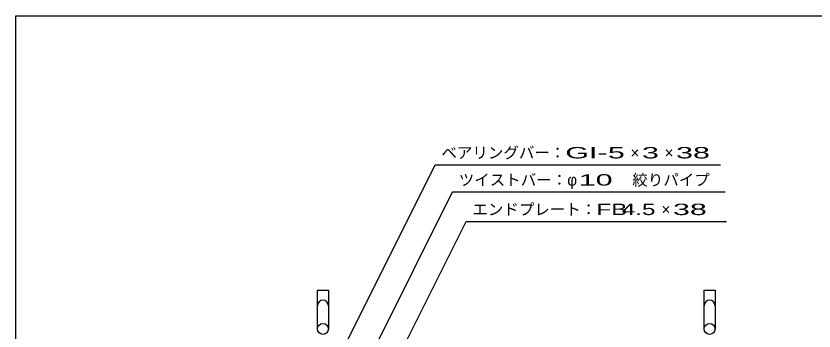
# Model space of a CAD drawing. Units: millimetres, scale not verified. Extents: x -1456 to 1385, y -1026 to 843.
# Drawn here: x -1383 to -353, y 437 to 843 of the extents above; entities that cross this region are included whole.
import ezdxf
from ezdxf.enums import TextEntityAlignment as Align

# ---------------------------------------------------------------- set-up
doc = ezdxf.new("R2010")
doc.units = ezdxf.units.MM
doc.header["$LTSCALE"] = 8
for name, color, linetype, lineweight in [('0_2', 150, 'Continuous', 25), ('19', 6, 'Continuous', 25), ('22', 4, 'Continuous', 25)]:
    doc.layers.add(name, color=color, linetype=linetype, lineweight=lineweight)
doc.styles.add('ベクトル', font='')
doc.styles.get('ベクトル').set_extended_font_data('ベクトル')

msp = doc.modelspace()

# ---------------------------------------------------------------- linework, layer by layer
at = {"layer": '0_2'}
for p, q in [((-1383.2, -917.2), (-1383.2, 842.8)), ((-1383.2, 842.8), (1384.8, 842.8))]:
    msp.add_line(p, q, dxfattribs=at)
at = {"layer": '19'}
for p, q in [((-994, 439.5), (-994, 489.5)), ((-994, 489.5), (-980, 489.5)), ((-980, 489.5), (-980, 439.5)), ((-495, 439.5), (-495, 489.5)), ((-495, 489.5), (-481, 489.5)), ((-481, 489.5), (-481, 439.5))]:
    msp.add_line(p, q, dxfattribs=at)
for centre in [(-987, 439.5), (-488, 439.5)]:
    msp.add_circle(centre, 7, dxfattribs=at)
for centre in [(-987, 469.5), (-488, 469.5)]:
    msp.add_arc(centre, 7, 0, 180, dxfattribs=at)
at = {"layer": '22'}
for p, q in [((-1005, 325.5), (-842.2, 651)), ((-842.2, 651), (-474.2, 651)), ((-940, 375.5), (-819.8, 616)), ((-819.8, 616), (-467.8, 616)), ((-880, 422.5), (-802.2, 578)), ((-802.2, 578), (-466.2, 578))]:
    msp.add_line(p, q, dxfattribs=at)

# ---------------------------------------------------------------- texts
at = {"layer": '22', "color": 2, "style": 'ベクトル'}
for s, height, p in [('ベアリングバー：', 14.66, (-834.2, 666.6)), ('×', 14.7, (-590.2, 666.6)), ('×', 14.7, (-546.2, 666.6)), ('ツイストバー：', 14.66, (-811.8, 631.6)), ('絞りパイプ', 14.66, (-587.8, 631.6)), ('φ', 14.7, (-671.8, 631.6)), ('エンドプレート：', 14.66, (-794.2, 593.6)), ('×', 14.7, (-550.2, 593.6))]:
    msp.add_text(s, height=height, dxfattribs=at).set_placement(p, align=Align.MIDDLE_LEFT)
for s, width, p in [('GI-', 2, (-674.2, 666.6)), (' 5 ', 2, (-630.2, 666.6)), (' 3 ', 2, (-586.2, 666.6)), (' 38 ', 2, (-542.2, 666.6)), (' 10 ', 2, (-667.8, 631.6)), ('FB', 1.6, (-634.2, 593.6)), (' 4.5 ', 1.6, (-610.2, 593.6)), (' 38 ', 2, (-546.2, 593.6))]:
    msp.add_text(s, height=14.66, dxfattribs=dict(at, width=width)).set_placement(p, align=Align.MIDDLE_LEFT)

doc.saveas('drawing.dxf')
